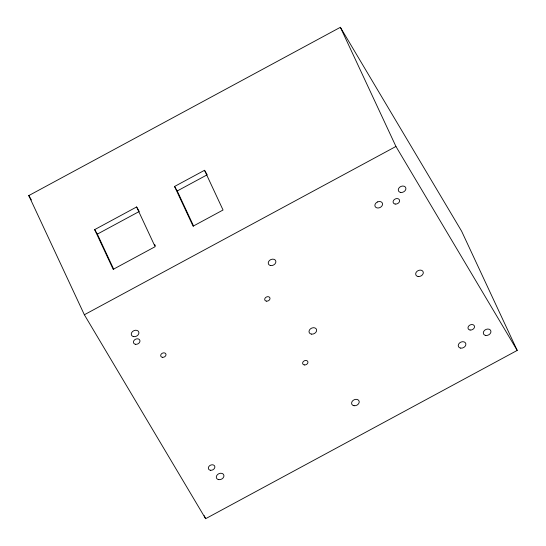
<?xml version="1.0" encoding="UTF-8"?>
<svg xmlns="http://www.w3.org/2000/svg" width="546" height="546" viewBox="0 0 546 546"><rect width="100%" height="100%" fill="white"/><g stroke="black" fill="none" stroke-linecap="round" stroke-linejoin="round"><path stroke-width="0.82" d="M28.788 195.584L340.376 27.3L461.643 231.245L517.212 350.416L205.624 518.7L84.357 314.755L28.788 195.584L31.395 199.972M136.609 206.968L155.132 246.69L113.193 269.342L94.67 229.62L136.609 206.968L138.902 210.824M204.525 170.291L223.041 210.012L193.086 226.194L174.563 186.473L204.525 170.291L207.2 174.788L177.238 190.97L193.625 226.112M113.725 269.26L97.345 234.118L139.285 211.466M84.357 314.755L395.946 146.464L340.376 27.3M395.946 146.464L517.212 350.416M174.563 186.473L177.238 190.97M94.67 229.62L97.345 234.118M154.607 244.315L155.317 245.843M204.19 515.622L205.624 518.7M377.573 201.938L376.665 202.443A3.979 3.044 -25 0 0 375.068 206.333L375.491 207.009A3.979 3.044 -25 0 0 379.866 207.582L380.774 207.084A3.979 3.044 -25 0 0 382.371 203.187L381.954 202.511A3.979 3.044 -25 0 0 377.573 201.938M162.394 357.309A2.771 2.123 -25 0 0 165.977 354.286A2.771 2.123 -25 0 0 161.664 353.658A2.771 2.123 -25 0 0 162.394 357.309M304.327 364.933A2.771 2.123 -25 0 0 307.917 361.909A2.771 2.123 -25 0 0 303.596 361.281A2.771 2.123 -25 0 0 304.327 364.933M266.393 301.139A2.771 2.123 -25 0 0 269.983 298.116A2.771 2.123 -25 0 0 265.67 297.488A2.771 2.123 -25 0 0 266.393 301.139M133.715 336.657A3.979 3.044 -25 0 0 138.868 332.323A3.979 3.044 -25 0 0 132.671 331.415A3.979 3.044 -25 0 0 133.715 336.657M218.748 479.661A3.979 3.044 -25 0 0 223.894 475.32A3.979 3.044 -25 0 0 217.704 474.419A3.979 3.044 -25 0 0 218.748 479.661M400.723 192.445A3.979 3.044 -25 0 0 405.869 188.111A3.979 3.044 -25 0 0 399.679 187.21A3.979 3.044 -25 0 0 400.723 192.445M485.756 335.449A3.979 3.044 -25 0 0 490.902 331.115A3.979 3.044 -25 0 0 484.712 330.214A3.979 3.044 -25 0 0 485.756 335.449M311.459 334.118A3.979 3.044 -25 0 0 316.612 329.784A3.979 3.044 -25 0 0 310.415 328.883A3.979 3.044 -25 0 0 311.459 334.118M418.12 276.515A3.979 3.044 -25 0 0 423.266 272.181A3.979 3.044 -25 0 0 417.076 271.28A3.979 3.044 -25 0 0 418.12 276.515M270.693 265.561A3.979 3.044 -25 0 0 275.839 261.22A3.979 3.044 -25 0 0 269.649 260.319A3.979 3.044 -25 0 0 270.693 265.561M460.694 348.123A3.979 3.044 -25 0 0 465.847 343.789A3.979 3.044 -25 0 0 459.657 342.881A3.979 3.044 -25 0 0 460.694 348.123M354.04 405.726A3.979 3.044 -25 0 0 359.186 401.392A3.979 3.044 -25 0 0 352.996 400.491A3.979 3.044 -25 0 0 354.04 405.726M395.181 204.061A3.413 2.614 -25 0 0 399.597 200.348A3.413 2.614 -25 0 0 394.287 199.57A3.413 2.614 -25 0 0 395.181 204.061M470.086 330.03A3.413 2.614 -25 0 0 474.494 326.31A3.413 2.614 -25 0 0 469.191 325.539A3.413 2.614 -25 0 0 470.086 330.03M210.428 470.27A3.413 2.614 -25 0 0 214.837 466.55A3.413 2.614 -25 0 0 209.534 465.779A3.413 2.614 -25 0 0 210.428 470.27M135.524 344.301A3.413 2.614 -25 0 0 139.94 340.588A3.413 2.614 -25 0 0 134.63 339.81A3.413 2.614 -25 0 0 135.524 344.301"/></g></svg>
